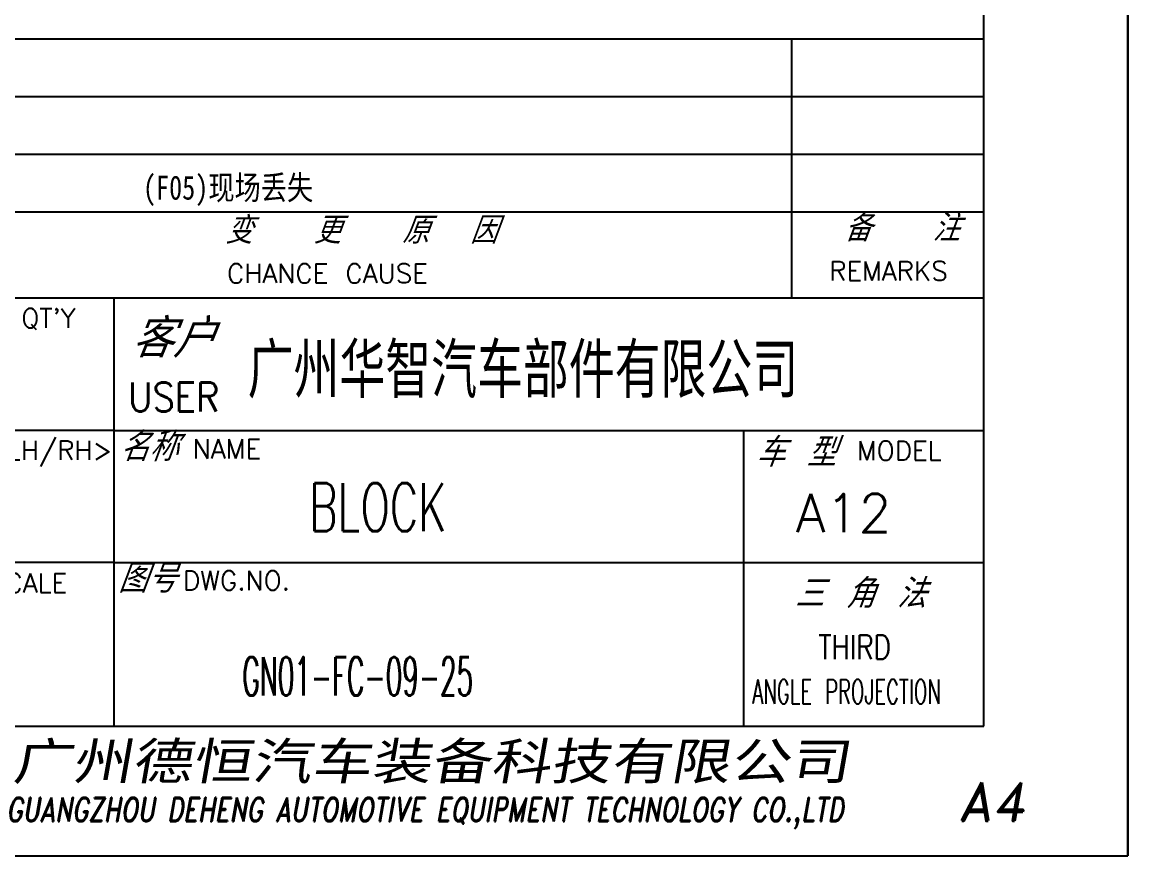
# Model space of a CAD drawing. Header units: millimetres. Extents: x 50851 to 121906, y -34238 to -12059.
# Drawn here: x 119120.9 to 119236, y -27371.8 to -27285 of the extents above; entities that cross this region are included whole.
import ezdxf
from ezdxf.enums import TextEntityAlignment as Align

# ---------------------------------------------------------------- set-up
doc = ezdxf.new("R2010")
doc.units = ezdxf.units.MM
doc.layers.add('图\\M+19E79\\M+195B6\\M+18E9A', color=7, linetype='Continuous')
doc.layers.add('图框', color=7, linetype='Continuous', lineweight=15)
doc.styles.add('GB', font='gbeitc.shx', dxfattribs={"bigfont": 'gbcbig.shx'})
doc.styles.get("Standard").update_dxf_attribs({"font": 'txt.shx', "width": 0.8, "oblique": 20, "bigfont": 'bigfont.shx'})
doc.styles.add('国标', font='simfang.ttf', dxfattribs={"width": 0.8})
doc.styles.add('宋体', font='', dxfattribs={"width": 0.8, "height": 5})
doc.styles.add('标题\\M+18E9A', font='romand.shx', dxfattribs={"oblique": 10, "bigfont": 'bigfont.shx'})
doc.styles.add('标题栏字体', font='romans.shx', dxfattribs={"oblique": 10, "bigfont": 'bigfont.shx'})
doc.styles.get('宋体').set_extended_font_data('SimSun')

# ---------------------------------------------------------------- blocks, each defined once
blk = doc.blocks.new('DEH A4')
at = {"layer": 'Defpoints', "linetype": 'Continuous'}
for p, q in [((210, 0), (210, 297)), ((210, 297), (210, 0)), ((0, 0), (210, 0))]:
    blk.add_line(p, q, dxfattribs=at)
at = {"layer": '图\\M+19E79\\M+195B6\\M+18E9A', "linetype": 'Continuous'}
for p, q in [((195, 13.5), (195, 283.5)), ((195, 13.5), (195, 97)), ((15, 13.5), (195, 13.5))]:
    blk.add_line(p, q, dxfattribs=at)
at = {"layer": '图\\M+19E79\\M+195B6\\M+18E9A', "color": 9}
for p, q in [((15, 85), (195, 85)), ((175, 85), (175, 58)), ((15, 79), (195, 79)), ((15, 73), (195, 73)), ((15, 67), (195, 67)), ((15, 67), (195, 67)), ((195, 58), (15, 58)), ((104.5, 58), (104.5, 13.5)), ((104.5, 44.25), (15, 44.25)), ((104.5, 44.25), (195, 44.25)), ((170, 44.25), (170, 13.5)), ((104.5, 30.5), (15, 30.5)), ((104.5, 30.5), (195, 30.5))]:
    blk.add_line(p, q, dxfattribs=at)
at = {"layer": '图\\M+19E79\\M+195B6\\M+18E9A', "color": 7}
blk.add_line((195, 58), (15, 58), dxfattribs=at)
at = {"layer": '图\\M+19E79\\M+195B6\\M+18E9A', "color": 9, "linetype": 'Continuous'}
blk.add_line((184.47, 40.92), (184.47, 40.92), dxfattribs=at)
at = {"layer": '图\\M+19E79\\M+195B6\\M+18E9A', "color": 9, "style": 'GB', "width": 1.4}
for s, height, p in [('变   更   原  因', 2.8, (116.02, 63.68)), ('备   注', 2.8, (180.41, 63.93)), ('名称\u3000', 3, (105.05, 41.06)), ('图号', 3, (104.87, 27.38))]:
    blk.add_text(s, height=height, dxfattribs=at).set_placement(p)
at = {"layer": '图\\M+19E79\\M+195B6\\M+18E9A', "color": 9}
for s, p in [('CHANCE CAUSE', (126.71, 60.59)), ('REMARKS', (185.08, 60.84)), ('MODEL', (186.21, 42.15))]:
    blk.add_text(s, height=2, dxfattribs=at).set_placement(p, align=Align.MIDDLE)
for s, p in [("QT'Y ", (94.85, 54.93)), ('<LH/RH>', (91.29, 41.18)), ('NAME', (112.69, 41.34)), ('SCALE', (91.49, 27.38)), ('DWG.NO.', (111.67, 27.64))]:
    blk.add_text(s, height=2, dxfattribs=at).set_placement(p)
at = {"layer": '图\\M+19E79\\M+195B6\\M+18E9A', "color": 9, "style": 'GB'}
for s, height, width, p in [('客户', 4, 1.5, (110.5, 51.84)), ('三 角 法', 3, 1.4, (182.09, 25.79))]:
    blk.add_text(s, height=height, dxfattribs=dict(at, width=width)).set_placement(p, align=Align.CENTER)
at = {"layer": '图\\M+19E79\\M+195B6\\M+18E9A', "color": 9, "width": 0.9}
blk.add_text('USER', height=3, dxfattribs=at).set_placement((110.72, 46.23), align=Align.CENTER)
at = {"layer": '图\\M+19E79\\M+195B6\\M+18E9A', "color": 9, "style": 'GB', "width": 1.4}
blk.add_text('车 型', height=3, dxfattribs=at).set_placement((175.38, 42.15), align=Align.MIDDLE)
at = {"layer": '图\\M+19E79\\M+195B6\\M+18E9A', "color": 9}
for s, width, p in [('THIRD', 0.800645, (177.8, 20.47)), ('ANGLE PROJECTION', 0.6, (170.9, 15.83))]:
    blk.add_text(s, height=2.5, dxfattribs=dict(at, width=width)).set_placement(p)
at = {"layer": '图\\M+19E79\\M+195B6\\M+18E9A', "color": 7, "lineweight": -3, "style": '宋体', "oblique": 10, "width": 1.2}
blk.add_text('广州德恒汽车装备科技有限公司', height=3.8, dxfattribs=at).set_placement((93.92, 7.95))
at = {"layer": '图\\M+19E79\\M+195B6\\M+18E9A', "color": 7, "style": '标题\\M+18E9A', "oblique": 10}
blk.add_text('A4', height=4, dxfattribs=at).set_placement((195.8, 5.64), align=Align.MIDDLE)
at = {"layer": '图\\M+19E79\\M+195B6\\M+18E9A', "color": 7, "style": '标题\\M+18E9A', "oblique": 10, "width": 0.75}
blk.add_text('GUANGZHOU DEHENG AUTOMOTIVE EQUIPMENT TECHNOLOGY CO.,LTD ', height=2.5, dxfattribs=at).set_placement((137.5, 4.44), align=Align.MIDDLE)

msp = doc.modelspace()

# ---------------------------------------------------------------- block references
at = {"layer": '图框'}
msp.add_blockref('DEH A4', (119026.004, -27371.76), dxfattribs=at)

# ---------------------------------------------------------------- texts
at = {"layer": '图\\M+19E79\\M+195B6\\M+18E9A', "color": 3}
for s, height, style, width, p in [('(F05)现场丢失', 2.5, '国标', 0.8, (119133.519, -27303.501)), ('BLOCK', 5, '标题栏字体', 0.652783, (119150.823, -27337.991)), ('GN01-FC-09-25', 4, '标题栏字体', 0.5, (119143.869, -27355.083))]:
    msp.add_text(s, height=height, dxfattribs=dict(at, style=style, width=width)).set_placement(p)
at = {"layer": '图\\M+19E79\\M+195B6\\M+18E9A', "color": 3, "lineweight": -3, "style": '宋体', "width": 0.7}
msp.add_text('广州华智汽车部件有限公司', height=5, dxfattribs=at).set_placement((119144.412, -27323.578))
at = {"layer": '图\\M+19E79\\M+195B6\\M+18E9A', "color": 3, "style": '标题栏字体'}
msp.add_text('A12', height=4, dxfattribs=at).set_placement((119201.46, -27338.103))

doc.saveas('drawing.dxf')
